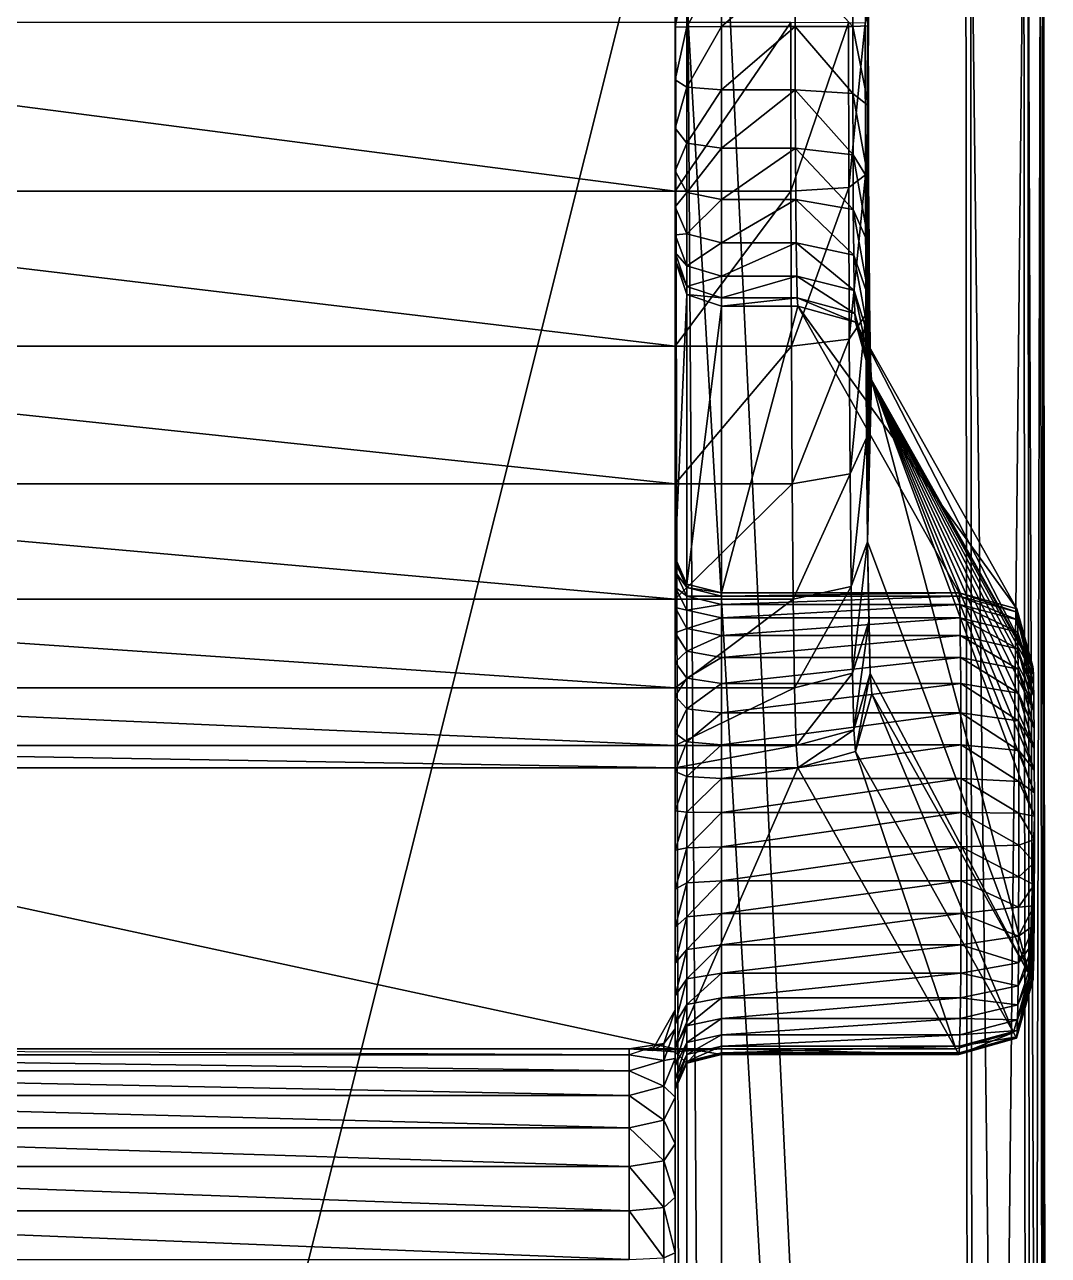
# Model space of a CAD drawing. Header units: metres. Extents: x -3624 to 1108, y -1406 to 909.
# Drawn here: x 1085.36 to 1107.54, y 866.9 to 893.55 of the extents above; entities that cross this region are included whole.
import ezdxf

# ---------------------------------------------------------------- set-up
doc = ezdxf.new("R2010")
doc.units = ezdxf.units.M

msp = doc.modelspace()

# ---------------------------------------------------------------- linework, layer by layer
for points in [[(1103.624, 904.719, -10.972), (1103.57, 893.584, -16.406), (1103.622, 882.355, -11.167)], [(1103.639, 895.254, -9.413), (1103.624, 904.719, -10.972), (1103.622, 882.355, -11.167)], [(1107.365, 897.858, 370.232), (1107.461, 785.295, 380.079), (1107.406, 904.349, 374.429)], [(1107.528, 785.897, 386.853), (1107.427, 900.581, 376.565), (1107.406, 904.349, 374.429)], [(1107.537, 771.043, 387.781), (1107.528, 785.897, 386.853), (1107.406, 904.349, 374.429)], [(1107.468, 774.42, 380.827), (1107.537, 771.043, 387.781), (1107.406, 904.349, 374.429)], [(1107.467, 778.05, 380.623), (1107.468, 774.42, 380.827), (1107.406, 904.349, 374.429)], [(1107.464, 781.677, 380.374), (1107.467, 778.05, 380.623), (1107.406, 904.349, 374.429)], [(1107.461, 785.295, 380.079), (1107.464, 781.677, 380.374), (1107.406, 904.349, 374.429)], [(1107.528, 785.897, 386.853), (1107.431, 898.278, 377.021), (1107.427, 900.581, 376.565)], [(1099.455, 785.077, 377.504), (1099.455, 898.999, 367.01), (1099.455, 899.025, 366.645)], [(1099.455, 508.727, 368.046), (1099.455, 785.077, 377.504), (1099.455, 899.025, 366.645)], [(1099.455, 899.025, 366.645), (1099.455, 897.366, -5.108), (1099.455, 893.502, -6.995)], [(1099.455, 899.025, 366.645), (1099.455, 893.502, -6.995), (1099.455, 882.01, 353.706)], [(1099.455, 899.025, 366.645), (1099.455, 882.01, 353.706), (1099.455, 881.919, 354.549)], [(1099.455, 899.025, 366.645), (1099.455, 881.919, 354.549), (1099.455, 881.704, 355.386)], [(1099.455, 899.025, 366.645), (1099.455, 881.704, 355.386), (1099.455, 881.372, 356.175)], [(1099.455, 899.025, 366.645), (1099.455, 881.372, 356.175), (1099.455, 880.93, 356.906)], [(1099.455, 899.025, 366.645), (1099.455, 880.93, 356.906), (1099.455, 880.384, 357.566)], [(1099.455, 899.025, 366.645), (1099.455, 880.384, 357.566), (1099.455, 879.744, 358.146)], [(1099.455, 899.025, 366.645), (1099.455, 879.744, 358.146), (1099.455, 879.014, 358.632)], [(1099.455, 899.025, 366.645), (1099.455, 879.014, 358.632), (1099.455, 878.211, 358.984)], [(1099.455, 899.025, 366.645), (1099.455, 878.211, 358.984), (1099.455, 877.377, 359.211)], [(1099.455, 899.025, 366.645), (1099.455, 877.377, 359.211), (1099.455, 876.527, 359.313)], [(1099.455, 899.025, 366.645), (1099.455, 876.527, 359.313), (1099.455, 875.673, 359.291)], [(1099.455, 899.025, 366.645), (1099.455, 875.673, 359.291), (1099.455, 874.83, 359.143)], [(1099.455, 508.727, 368.046), (1099.455, 899.025, 366.645), (1099.455, 874.83, 359.143)], [(1099.455, 785.077, 377.504), (1099.455, 898.898, 367.328), (1099.455, 898.999, 367.01)], [(1099.455, 785.077, 377.504), (1099.455, 898.731, 367.612), (1099.455, 898.898, 367.328)], [(1099.455, 785.077, 377.504), (1099.455, 898.509, 367.855), (1099.455, 898.731, 367.612)], [(1099.455, 898.504, 378.623), (1099.455, 786.032, 388.463), (1071.273, 786.032, 388.463)], [(1071.273, 786.032, 388.463), (1071.273, 898.504, 378.623), (1099.455, 898.504, 378.623)], [(1099.455, 785.077, 377.504), (1099.455, 898.24, 368.046), (1099.455, 898.509, 367.855)], [(1099.455, 898.504, 378.623), (1105.847, 898.504, 378.623), (1105.943, 786.032, 388.463)], [(1105.943, 786.032, 388.463), (1099.455, 786.032, 388.463), (1099.455, 898.504, 378.623)], [(1107.19, 786.003, 388.102), (1105.943, 786.032, 388.463), (1105.847, 898.504, 378.623)], [(1105.847, 898.504, 378.623), (1107.093, 898.455, 378.264), (1107.19, 786.003, 388.102)], [(1107.528, 785.897, 386.853), (1107.19, 786.003, 388.102), (1107.093, 898.455, 378.264)], [(1107.093, 898.455, 378.264), (1107.431, 898.278, 377.021), (1107.528, 785.897, 386.853)], [(1099.455, 785.077, 377.504), (1099.455, 897.933, 368.174), (1099.455, 898.24, 368.046)], [(1099.455, 785.077, 377.504), (1099.455, 897.571, 368.231), (1099.455, 897.933, 368.174)], [(1107.365, 897.858, 370.232), (1107.002, 897.682, 368.996), (1107.099, 785.19, 378.837)], [(1107.099, 785.19, 378.837), (1107.461, 785.295, 380.079), (1107.365, 897.858, 370.232)], [(1099.705, 785.14, 378.252), (1099.705, 897.617, 368.553), (1099.455, 897.571, 368.231)], [(1099.455, 897.571, 368.231), (1099.455, 785.077, 377.504), (1099.705, 785.14, 378.252)], [(1100.455, 785.161, 378.501), (1100.455, 897.632, 368.661), (1099.705, 897.617, 368.553)], [(1099.705, 897.617, 368.553), (1099.705, 785.14, 378.252), (1100.455, 785.161, 378.501)], [(1105.846, 785.161, 378.501), (1105.749, 897.632, 368.661), (1100.455, 897.632, 368.661)], [(1100.455, 897.632, 368.661), (1100.455, 785.161, 378.501), (1105.846, 785.161, 378.501)], [(1107.002, 897.682, 368.996), (1105.749, 897.632, 368.661), (1105.846, 785.161, 378.501)], [(1105.846, 785.161, 378.501), (1107.099, 785.19, 378.837), (1107.002, 897.682, 368.996)], [(1099.455, 897.366, -5.108), (1099.455, 895.681, -6.473), (1099.455, 893.502, -6.995)], [(1099.455, 895.681, -6.473), (1099.455, 894.64, -6.854), (1099.455, 893.502, -6.995)], [(1103.301, 894.959, -8.187), (1103.639, 895.254, -9.413), (1103.637, 893.525, -9.627)], [(1103.637, 893.525, -9.627), (1103.639, 895.254, -9.413), (1103.622, 882.355, -11.167)], [(1099.705, 894.817, -7.588), (1099.705, 893.508, -7.75), (1099.455, 893.502, -6.995)], [(1099.455, 893.502, -6.995), (1099.455, 894.64, -6.854), (1099.705, 894.817, -7.588)], [(1100.455, 894.876, -7.832), (1100.455, 893.511, -8.001), (1099.705, 893.508, -7.75)], [(1099.705, 893.508, -7.75), (1099.705, 894.817, -7.588), (1100.455, 894.876, -7.832)], [(1102.054, 894.876, -7.832), (1102.053, 893.511, -8.001), (1100.455, 893.511, -8.001)], [(1100.455, 893.511, -8.001), (1100.455, 894.876, -7.832), (1102.054, 894.876, -7.832)], [(1103.299, 893.514, -8.366), (1102.053, 893.511, -8.001), (1102.054, 894.876, -7.832)], [(1102.054, 894.876, -7.832), (1103.301, 894.959, -8.187), (1103.299, 893.514, -8.366)], [(1103.637, 893.525, -9.627), (1103.299, 893.514, -8.366), (1103.301, 894.959, -8.187)], [(1099.455, 889.949, -17.615), (1099.455, 893.598, -18.001), (1071.273, 893.598, -18.001)], [(1071.273, 893.598, -18.001), (1071.273, 889.949, -17.615), (1099.455, 889.949, -17.615)], [(1099.455, 889.949, -17.615), (1101.958, 889.949, -17.615), (1101.955, 893.598, -18.001)], [(1101.955, 893.598, -18.001), (1099.455, 893.598, -18.001), (1099.455, 889.949, -17.615)], [(1099.705, 893.508, -7.75), (1099.705, 892.197, -7.611), (1099.455, 892.361, -6.874)], [(1099.455, 892.361, -6.874), (1099.455, 893.502, -6.995), (1099.705, 893.508, -7.75)], [(1099.455, 893.502, -6.995), (1099.455, 892.361, -6.874), (1099.455, 891.314, -6.512)], [(1099.455, 893.502, -6.995), (1099.455, 891.314, -6.512), (1099.455, 889.605, -5.176)], [(1099.455, 893.502, -6.995), (1099.455, 889.605, -5.176), (1099.455, 882.01, 353.706)], [(1100.455, 893.511, -8.001), (1100.455, 892.143, -7.856), (1099.705, 892.197, -7.611)], [(1099.705, 892.197, -7.611), (1099.705, 893.508, -7.75), (1100.455, 893.511, -8.001)], [(1102.053, 893.511, -8.001), (1102.054, 892.143, -7.856), (1100.455, 892.143, -7.856)], [(1100.455, 892.143, -7.856), (1100.455, 893.511, -8.001), (1102.053, 893.511, -8.001)], [(1103.208, 893.595, -17.661), (1101.955, 893.598, -18.001), (1101.958, 889.949, -17.615)], [(1101.958, 889.949, -17.615), (1103.212, 890.026, -17.283), (1103.208, 893.595, -17.661)], [(1102.053, 893.511, -8.001), (1103.299, 893.514, -8.366), (1103.301, 892.066, -8.212)], [(1103.301, 892.066, -8.212), (1102.054, 892.143, -7.856), (1102.053, 893.511, -8.001)], [(1103.57, 893.584, -16.406), (1103.208, 893.595, -17.661), (1103.212, 890.026, -17.283)], [(1103.212, 890.026, -17.283), (1103.574, 890.299, -16.059), (1103.57, 893.584, -16.406)], [(1103.299, 893.514, -8.366), (1103.637, 893.525, -9.627), (1103.639, 891.792, -9.444)], [(1103.639, 891.792, -9.444), (1103.301, 892.066, -8.212), (1103.299, 893.514, -8.366)], [(1103.57, 893.584, -16.406), (1103.574, 890.299, -16.059), (1103.584, 887.28, -15.014)], [(1103.57, 893.584, -16.406), (1103.584, 887.28, -15.014), (1103.622, 882.355, -11.167)], [(1103.639, 891.792, -9.444), (1103.637, 893.525, -9.627), (1103.622, 882.355, -11.167)], [(1099.455, 891.314, -6.512), (1099.455, 892.361, -6.874), (1099.705, 892.197, -7.611)], [(1099.705, 892.197, -7.611), (1099.705, 890.99, -7.193), (1099.455, 891.314, -6.512)], [(1099.705, 890.99, -7.193), (1099.705, 892.197, -7.611), (1100.455, 892.143, -7.856)], [(1100.455, 892.143, -7.856), (1100.455, 890.882, -7.42), (1099.705, 890.99, -7.193)], [(1102.054, 892.143, -7.856), (1102.058, 890.882, -7.42), (1100.455, 890.882, -7.42)], [(1100.455, 890.882, -7.42), (1100.455, 892.143, -7.856), (1102.054, 892.143, -7.856)], [(1103.305, 890.731, -7.751), (1102.058, 890.882, -7.42), (1102.054, 892.143, -7.856)], [(1102.054, 892.143, -7.856), (1103.301, 892.066, -8.212), (1103.305, 890.731, -7.751)], [(1103.644, 890.191, -8.89), (1103.305, 890.731, -7.751), (1103.301, 892.066, -8.212)], [(1103.301, 892.066, -8.212), (1103.639, 891.792, -9.444), (1103.644, 890.191, -8.89)], [(1103.644, 890.191, -8.89), (1103.639, 891.792, -9.444), (1103.622, 882.355, -11.167)], [(1099.455, 891.314, -6.512), (1099.455, 890.385, -5.936), (1099.455, 889.605, -5.176)], [(1099.455, 890.385, -5.936), (1099.455, 891.314, -6.512), (1099.705, 890.99, -7.193)], [(1099.705, 890.99, -7.193), (1099.705, 889.92, -6.531), (1099.455, 890.385, -5.936)], [(1099.705, 889.92, -6.531), (1099.705, 890.99, -7.193), (1100.455, 890.882, -7.42)], [(1100.455, 890.882, -7.42), (1100.455, 889.766, -6.729), (1099.705, 889.92, -6.531)], [(1102.058, 890.882, -7.42), (1102.065, 889.766, -6.729), (1100.455, 889.766, -6.729)], [(1100.455, 889.766, -6.729), (1100.455, 890.882, -7.42), (1102.058, 890.882, -7.42)], [(1103.312, 889.549, -7.018), (1102.065, 889.766, -6.729), (1102.058, 890.882, -7.42)], [(1102.058, 890.882, -7.42), (1103.305, 890.731, -7.751), (1103.312, 889.549, -7.018)], [(1103.653, 888.774, -8.013), (1103.312, 889.549, -7.018), (1103.305, 890.731, -7.751)], [(1103.305, 890.731, -7.751), (1103.644, 890.191, -8.89), (1103.653, 888.774, -8.013)], [(1099.455, 889.605, -5.176), (1099.455, 890.385, -5.936), (1099.705, 889.92, -6.531)], [(1103.574, 890.299, -16.059), (1103.212, 890.026, -17.283), (1103.223, 886.74, -16.147)], [(1103.223, 886.74, -16.147), (1103.584, 887.28, -15.014), (1103.574, 890.299, -16.059)], [(1103.212, 890.026, -17.283), (1101.958, 889.949, -17.615), (1101.97, 886.588, -16.453)], [(1101.97, 886.588, -16.453), (1103.223, 886.74, -16.147), (1103.212, 890.026, -17.283)], [(1103.653, 888.774, -8.013), (1103.644, 890.191, -8.89), (1103.622, 882.355, -11.167)], [(1099.455, 886.588, -16.453), (1099.455, 889.949, -17.615), (1071.273, 889.949, -17.615)], [(1071.273, 889.949, -17.615), (1071.273, 886.588, -16.453), (1099.455, 886.588, -16.453)], [(1099.455, 886.588, -16.453), (1101.97, 886.588, -16.453), (1101.958, 889.949, -17.615)], [(1101.958, 889.949, -17.615), (1099.455, 889.949, -17.615), (1099.455, 886.588, -16.453)], [(1099.705, 889.92, -6.531), (1099.705, 889.023, -5.656), (1099.455, 889.605, -5.176)], [(1099.705, 889.023, -5.656), (1099.705, 889.92, -6.531), (1100.455, 889.766, -6.729)], [(1100.455, 889.766, -6.729), (1100.455, 888.829, -5.816), (1099.705, 889.023, -5.656)], [(1102.065, 889.766, -6.729), (1102.074, 888.829, -5.816), (1100.455, 888.829, -5.816)], [(1100.455, 888.829, -5.816), (1100.455, 889.766, -6.729), (1102.065, 889.766, -6.729)], [(1103.322, 888.558, -6.053), (1102.074, 888.829, -5.816), (1102.065, 889.766, -6.729)], [(1102.065, 889.766, -6.729), (1103.312, 889.549, -7.018), (1103.322, 888.558, -6.053)], [(1099.455, 889.605, -5.176), (1099.455, 889.005, -4.263), (1099.455, 888.616, -3.225)], [(1099.455, 889.605, -5.176), (1099.455, 888.616, -3.225), (1099.455, 882.01, 353.706)], [(1099.455, 889.005, -4.263), (1099.455, 889.605, -5.176), (1099.705, 889.023, -5.656)], [(1103.664, 887.587, -6.856), (1103.322, 888.558, -6.053), (1103.312, 889.549, -7.018)], [(1103.312, 889.549, -7.018), (1103.653, 888.774, -8.013), (1103.664, 887.587, -6.856)], [(1099.705, 889.023, -5.656), (1099.705, 888.332, -4.605), (1099.455, 889.005, -4.263)], [(1099.455, 888.616, -3.225), (1099.455, 889.005, -4.263), (1099.705, 888.332, -4.605)], [(1099.705, 888.332, -4.605), (1099.705, 889.023, -5.656), (1100.455, 888.829, -5.816)], [(1100.455, 888.829, -5.816), (1100.455, 888.108, -4.719), (1099.705, 888.332, -4.605)], [(1102.074, 888.829, -5.816), (1102.085, 888.108, -4.719), (1100.455, 888.108, -4.719)], [(1100.455, 888.108, -4.719), (1100.455, 888.829, -5.816), (1102.074, 888.829, -5.816)], [(1103.333, 887.794, -4.89), (1102.085, 888.108, -4.719), (1102.074, 888.829, -5.816)], [(1102.074, 888.829, -5.816), (1103.322, 888.558, -6.053), (1103.333, 887.794, -4.89)], [(1103.664, 887.587, -6.856), (1103.653, 888.774, -8.013), (1103.622, 882.355, -11.167)], [(1099.455, 888.616, -3.225), (1099.455, 888.458, -2.031), (1099.455, 882.01, 353.706)], [(1099.705, 888.332, -4.605), (1099.705, 887.884, -3.409), (1099.455, 888.616, -3.225)], [(1099.455, 888.458, -2.031), (1099.455, 888.616, -3.225), (1099.705, 887.884, -3.409)], [(1099.705, 887.884, -3.409), (1099.705, 887.709, -2.087), (1099.455, 888.458, -2.031)], [(1099.455, 882.01, 353.706), (1099.455, 888.458, -2.031), (1099.705, 887.709, -2.087)], [(1103.678, 886.673, -5.463), (1103.333, 887.794, -4.89), (1103.322, 888.558, -6.053)], [(1103.322, 888.558, -6.053), (1103.664, 887.587, -6.856), (1103.678, 886.673, -5.463)], [(1099.705, 887.884, -3.409), (1099.705, 888.332, -4.605), (1100.455, 888.108, -4.719)], [(1100.455, 888.108, -4.719), (1100.455, 887.64, -3.47), (1099.705, 887.884, -3.409)], [(1099.705, 887.709, -2.087), (1099.705, 887.884, -3.409), (1100.455, 887.64, -3.47)], [(1102.085, 888.108, -4.719), (1102.097, 887.64, -3.47), (1100.455, 887.64, -3.47)], [(1100.455, 887.64, -3.47), (1100.455, 888.108, -4.719), (1102.085, 888.108, -4.719)], [(1103.346, 887.298, -3.568), (1102.097, 887.64, -3.47), (1102.085, 888.108, -4.719)], [(1102.085, 888.108, -4.719), (1103.333, 887.794, -4.89), (1103.346, 887.298, -3.568)], [(1099.705, 887.709, -2.087), (1099.705, 881.439, 353.674), (1099.455, 882.01, 353.706)], [(1100.455, 887.64, -3.47), (1100.455, 887.459, -2.105), (1099.705, 887.709, -2.087)], [(1099.705, 881.439, 353.674), (1099.705, 887.709, -2.087), (1100.455, 887.459, -2.105)], [(1102.097, 887.64, -3.47), (1102.111, 887.459, -2.105), (1100.455, 887.459, -2.105)], [(1100.455, 887.459, -2.105), (1100.455, 887.64, -3.47), (1102.097, 887.64, -3.47)], [(1103.36, 887.109, -2.144), (1102.111, 887.459, -2.105), (1102.097, 887.64, -3.47)], [(1102.097, 887.64, -3.47), (1103.346, 887.298, -3.568), (1103.36, 887.109, -2.144)], [(1103.693, 886.078, -3.877), (1103.346, 887.298, -3.568), (1103.333, 887.794, -4.89)], [(1103.333, 887.794, -4.89), (1103.678, 886.673, -5.463), (1103.693, 886.078, -3.877)], [(1100.455, 887.459, -2.105), (1100.455, 881.249, 353.663), (1099.705, 881.439, 353.674)], [(1102.111, 887.459, -2.105), (1105.602, 881.249, 353.663), (1100.455, 881.249, 353.663)], [(1100.455, 881.249, 353.663), (1100.455, 887.459, -2.105), (1102.111, 887.459, -2.105)], [(1106.852, 880.9, 353.632), (1105.602, 881.249, 353.663), (1102.111, 887.459, -2.105)], [(1102.111, 887.459, -2.105), (1103.36, 887.109, -2.144), (1106.852, 880.9, 353.632)], [(1103.678, 886.673, -5.463), (1103.664, 887.587, -6.856), (1103.622, 882.355, -11.167)], [(1103.584, 887.28, -15.014), (1103.223, 886.74, -16.147), (1103.24, 883.828, -14.343)], [(1103.24, 883.828, -14.343), (1103.6, 884.603, -13.356), (1103.584, 887.28, -15.014)], [(1103.709, 885.861, -2.241), (1103.36, 887.109, -2.144), (1103.346, 887.298, -3.568)], [(1103.346, 887.298, -3.568), (1103.693, 886.078, -3.877), (1103.709, 885.861, -2.241)], [(1107.201, 879.651, 353.559), (1106.852, 880.9, 353.632), (1103.36, 887.109, -2.144)], [(1103.36, 887.109, -2.144), (1103.709, 885.861, -2.241), (1107.201, 879.651, 353.559)], [(1103.584, 887.28, -15.014), (1103.6, 884.603, -13.356), (1103.622, 882.355, -11.167)], [(1099.455, 883.611, -14.608), (1099.455, 886.588, -16.453), (1071.273, 886.588, -16.453)], [(1071.273, 886.588, -16.453), (1071.273, 883.611, -14.608), (1099.455, 883.611, -14.608)], [(1099.455, 883.611, -14.608), (1101.988, 883.611, -14.608), (1101.97, 886.588, -16.453)], [(1101.97, 886.588, -16.453), (1099.455, 886.588, -16.453), (1099.455, 883.611, -14.608)], [(1103.223, 886.74, -16.147), (1101.97, 886.588, -16.453), (1101.988, 883.611, -14.608)], [(1101.988, 883.611, -14.608), (1103.24, 883.828, -14.343), (1103.223, 886.74, -16.147)], [(1103.693, 886.078, -3.877), (1103.678, 886.673, -5.463), (1103.622, 882.355, -11.167)], [(1103.709, 885.861, -2.241), (1103.693, 886.078, -3.877), (1103.622, 882.355, -11.167)], [(1107.131, 872.975, 346.4), (1103.709, 885.861, -2.241), (1103.622, 882.355, -11.167)], [(1107.207, 879.597, 354.136), (1107.201, 879.651, 353.559), (1103.709, 885.861, -2.241)], [(1107.212, 879.473, 354.631), (1107.207, 879.597, 354.136), (1103.709, 885.861, -2.241)], [(1107.216, 879.278, 355.097), (1107.212, 879.473, 354.631), (1103.709, 885.861, -2.241)], [(1107.22, 879.017, 355.53), (1107.216, 879.278, 355.097), (1103.709, 885.861, -2.241)], [(1107.224, 878.694, 355.919), (1107.22, 879.017, 355.53), (1103.709, 885.861, -2.241)], [(1107.227, 878.313, 356.258), (1107.224, 878.694, 355.919), (1103.709, 885.861, -2.241)], [(1107.23, 877.879, 356.54), (1107.227, 878.313, 356.258), (1103.709, 885.861, -2.241)], [(1107.232, 877.407, 356.754), (1107.23, 877.879, 356.54), (1103.709, 885.861, -2.241)], [(1107.234, 876.916, 356.891), (1107.232, 877.407, 356.754), (1103.709, 885.861, -2.241)], [(1107.234, 876.414, 356.953), (1107.234, 876.916, 356.891), (1103.709, 885.861, -2.241)], [(1107.131, 872.975, 346.4), (1107.234, 876.414, 356.953), (1103.709, 885.861, -2.241)], [(1103.6, 884.603, -13.356), (1103.24, 883.828, -14.343), (1103.264, 881.385, -11.964)], [(1103.264, 881.385, -11.964), (1103.622, 882.355, -11.167), (1103.6, 884.603, -13.356)], [(1099.455, 881.114, -12.175), (1099.455, 883.611, -14.608), (1071.273, 883.611, -14.608)], [(1071.273, 883.611, -14.608), (1071.273, 881.114, -12.175), (1099.455, 881.114, -12.175)], [(1099.455, 881.114, -12.175), (1102.012, 881.114, -12.175), (1101.988, 883.611, -14.608)], [(1101.988, 883.611, -14.608), (1099.455, 883.611, -14.608), (1099.455, 881.114, -12.175)], [(1103.24, 883.828, -14.343), (1101.988, 883.611, -14.608), (1102.012, 881.114, -12.175)], [(1102.012, 881.114, -12.175), (1103.264, 881.385, -11.964), (1103.24, 883.828, -14.343)], [(1103.622, 882.355, -11.167), (1103.264, 881.385, -11.964), (1103.292, 879.506, -9.1)], [(1103.292, 879.506, -9.1), (1103.648, 880.627, -8.534), (1103.622, 882.355, -11.167)], [(1103.622, 882.355, -11.167), (1103.648, 880.627, -8.534), (1103.677, 879.505, -5.542)], [(1107.131, 872.975, 346.4), (1103.622, 882.355, -11.167), (1103.677, 879.505, -5.542)], [(1099.455, 881.919, 354.549), (1099.455, 882.01, 353.706), (1099.705, 881.439, 353.674)], [(1099.705, 881.439, 353.674), (1099.705, 881.363, 354.454), (1099.455, 881.919, 354.549)], [(1099.455, 881.704, 355.386), (1099.455, 881.919, 354.549), (1099.705, 881.363, 354.454)], [(1099.705, 881.363, 354.454), (1099.705, 881.173, 355.21), (1099.455, 881.704, 355.386)], [(1099.455, 881.372, 356.175), (1099.455, 881.704, 355.386), (1099.705, 881.173, 355.21)], [(1099.705, 881.173, 355.21), (1099.705, 880.874, 355.923), (1099.455, 881.372, 356.175)], [(1099.455, 880.93, 356.906), (1099.455, 881.372, 356.175), (1099.705, 880.874, 355.923)], [(1099.705, 881.363, 354.454), (1099.705, 881.439, 353.674), (1100.455, 881.249, 353.663)], [(1100.455, 881.249, 353.663), (1100.455, 881.178, 354.422), (1099.705, 881.363, 354.454)], [(1099.705, 881.173, 355.21), (1099.705, 881.363, 354.454), (1100.455, 881.178, 354.422)], [(1105.602, 881.249, 353.663), (1105.609, 881.178, 354.422), (1100.455, 881.178, 354.422)], [(1100.455, 881.178, 354.422), (1100.455, 881.249, 353.663), (1105.602, 881.249, 353.663)], [(1103.264, 881.385, -11.964), (1102.012, 881.114, -12.175), (1102.04, 879.192, -9.247)], [(1102.04, 879.192, -9.247), (1103.292, 879.506, -9.1), (1103.264, 881.385, -11.964)], [(1106.859, 880.832, 354.351), (1105.609, 881.178, 354.422), (1105.602, 881.249, 353.663)], [(1105.602, 881.249, 353.663), (1106.852, 880.9, 353.632), (1106.859, 880.832, 354.351)], [(1099.455, 879.192, -9.247), (1099.455, 881.114, -12.175), (1071.273, 881.114, -12.175)], [(1071.273, 881.114, -12.175), (1071.273, 879.192, -9.247), (1099.455, 879.192, -9.247)], [(1099.455, 879.192, -9.247), (1102.04, 879.192, -9.247), (1102.012, 881.114, -12.175)], [(1102.012, 881.114, -12.175), (1099.455, 881.114, -12.175), (1099.455, 879.192, -9.247)], [(1100.455, 881.178, 354.422), (1100.455, 880.996, 355.151), (1099.705, 881.173, 355.21)], [(1099.705, 880.874, 355.923), (1099.705, 881.173, 355.21), (1100.455, 880.996, 355.151)], [(1100.455, 880.996, 355.151), (1100.455, 880.709, 355.839), (1099.705, 880.874, 355.923)], [(1105.609, 881.178, 354.422), (1105.617, 880.996, 355.151), (1100.455, 880.996, 355.151)], [(1100.455, 880.996, 355.151), (1100.455, 881.178, 354.422), (1105.609, 881.178, 354.422)], [(1105.617, 880.996, 355.151), (1105.623, 880.709, 355.839), (1100.455, 880.709, 355.839)], [(1100.455, 880.709, 355.839), (1100.455, 880.996, 355.151), (1105.617, 880.996, 355.151)], [(1106.865, 880.663, 355.028), (1105.617, 880.996, 355.151), (1105.609, 881.178, 354.422)], [(1105.609, 881.178, 354.422), (1106.859, 880.832, 354.351), (1106.865, 880.663, 355.028)], [(1106.872, 880.396, 355.668), (1105.623, 880.709, 355.839), (1105.617, 880.996, 355.151)], [(1105.617, 880.996, 355.151), (1106.865, 880.663, 355.028), (1106.872, 880.396, 355.668)], [(1099.705, 880.874, 355.923), (1099.705, 880.476, 356.583), (1099.455, 880.93, 356.906)], [(1099.455, 880.384, 357.566), (1099.455, 880.93, 356.906), (1099.705, 880.476, 356.583)], [(1099.705, 880.476, 356.583), (1099.705, 880.874, 355.923), (1100.455, 880.709, 355.839)], [(1100.455, 880.709, 355.839), (1100.455, 880.324, 356.475), (1099.705, 880.476, 356.583)], [(1105.623, 880.709, 355.839), (1105.629, 880.324, 356.475), (1100.455, 880.324, 356.475)], [(1100.455, 880.324, 356.475), (1100.455, 880.709, 355.839), (1105.623, 880.709, 355.839)], [(1106.877, 880.038, 356.26), (1105.629, 880.324, 356.475), (1105.623, 880.709, 355.839)], [(1105.623, 880.709, 355.839), (1106.872, 880.396, 355.668), (1106.877, 880.038, 356.26)], [(1107.207, 879.597, 354.136), (1106.859, 880.832, 354.351), (1106.852, 880.9, 353.632)], [(1106.852, 880.9, 353.632), (1107.201, 879.651, 353.559), (1107.207, 879.597, 354.136)], [(1107.212, 879.473, 354.631), (1106.865, 880.663, 355.028), (1106.859, 880.832, 354.351)], [(1106.859, 880.832, 354.351), (1107.207, 879.597, 354.136), (1107.212, 879.473, 354.631)], [(1099.705, 880.476, 356.583), (1099.705, 879.982, 357.178), (1099.455, 880.384, 357.566)], [(1099.705, 879.982, 357.178), (1099.705, 880.476, 356.583), (1100.455, 880.324, 356.475)], [(1103.648, 880.627, -8.534), (1103.292, 879.506, -9.1), (1103.324, 878.284, -5.845)], [(1103.324, 878.284, -5.845), (1103.677, 879.505, -5.542), (1103.648, 880.627, -8.534)], [(1107.216, 879.278, 355.097), (1106.872, 880.396, 355.668), (1106.865, 880.663, 355.028)], [(1106.865, 880.663, 355.028), (1107.212, 879.473, 354.631), (1107.216, 879.278, 355.097)], [(1099.455, 879.744, 358.146), (1099.455, 880.384, 357.566), (1099.705, 879.982, 357.178)], [(1100.455, 880.324, 356.475), (1100.455, 879.848, 357.049), (1099.705, 879.982, 357.178)], [(1105.629, 880.324, 356.475), (1105.635, 879.848, 357.049), (1100.455, 879.848, 357.049)], [(1100.455, 879.848, 357.049), (1100.455, 880.324, 356.475), (1105.629, 880.324, 356.475)], [(1106.883, 879.596, 356.793), (1105.635, 879.848, 357.049), (1105.629, 880.324, 356.475)], [(1105.629, 880.324, 356.475), (1106.877, 880.038, 356.26), (1106.883, 879.596, 356.793)], [(1107.22, 879.017, 355.53), (1106.877, 880.038, 356.26), (1106.872, 880.396, 355.668)], [(1106.872, 880.396, 355.668), (1107.216, 879.278, 355.097), (1107.22, 879.017, 355.53)], [(1099.705, 879.982, 357.178), (1099.705, 879.401, 357.698), (1099.455, 879.744, 358.146)], [(1099.705, 879.401, 357.698), (1099.705, 879.982, 357.178), (1100.455, 879.848, 357.049)], [(1107.224, 878.694, 355.919), (1106.883, 879.596, 356.793), (1106.877, 880.038, 356.26)], [(1106.877, 880.038, 356.26), (1107.22, 879.017, 355.53), (1107.224, 878.694, 355.919)], [(1099.455, 879.014, 358.632), (1099.455, 879.744, 358.146), (1099.705, 879.401, 357.698)], [(1100.455, 879.848, 357.049), (1100.455, 879.288, 357.549), (1099.705, 879.401, 357.698)], [(1105.635, 879.848, 357.049), (1105.64, 879.288, 357.549), (1100.455, 879.288, 357.549)], [(1100.455, 879.288, 357.549), (1100.455, 879.848, 357.049), (1105.635, 879.848, 357.049)], [(1106.887, 879.074, 357.258), (1105.64, 879.288, 357.549), (1105.635, 879.848, 357.049)], [(1105.635, 879.848, 357.049), (1106.883, 879.596, 356.793), (1106.887, 879.074, 357.258)], [(1099.705, 879.401, 357.698), (1099.705, 878.74, 358.131), (1099.455, 879.014, 358.632)], [(1099.705, 878.74, 358.131), (1099.705, 879.401, 357.698), (1100.455, 879.288, 357.549)], [(1103.292, 879.506, -9.1), (1102.04, 879.192, -9.247), (1102.073, 877.942, -5.918)], [(1102.073, 877.942, -5.918), (1103.324, 878.284, -5.845), (1103.292, 879.506, -9.1)], [(1103.677, 879.505, -5.542), (1103.324, 878.284, -5.845), (1103.359, 877.811, -2.267)], [(1103.359, 877.811, -2.267), (1103.71, 879.059, -2.177), (1103.677, 879.505, -5.542)], [(1107.131, 872.975, 346.4), (1103.677, 879.505, -5.542), (1103.71, 879.059, -2.177)], [(1107.227, 878.313, 356.258), (1106.887, 879.074, 357.258), (1106.883, 879.596, 356.793)], [(1106.883, 879.596, 356.793), (1107.224, 878.694, 355.919), (1107.227, 878.313, 356.258)], [(1099.455, 877.942, -5.918), (1099.455, 879.192, -9.247), (1071.273, 879.192, -9.247)], [(1071.273, 879.192, -9.247), (1071.273, 877.942, -5.918), (1099.455, 877.942, -5.918)], [(1099.455, 877.942, -5.918), (1102.073, 877.942, -5.918), (1102.04, 879.192, -9.247)], [(1102.04, 879.192, -9.247), (1099.455, 879.192, -9.247), (1099.455, 877.942, -5.918)], [(1100.455, 879.288, 357.549), (1100.455, 878.649, 357.964), (1099.705, 878.74, 358.131)], [(1105.64, 879.288, 357.549), (1105.644, 878.649, 357.964), (1100.455, 878.649, 357.964)], [(1100.455, 878.649, 357.964), (1100.455, 879.288, 357.549), (1105.64, 879.288, 357.549)], [(1106.891, 878.48, 357.644), (1105.644, 878.649, 357.964), (1105.64, 879.288, 357.549)], [(1105.64, 879.288, 357.549), (1106.887, 879.074, 357.258), (1106.891, 878.48, 357.644)], [(1107.23, 877.879, 356.54), (1106.891, 878.48, 357.644), (1106.887, 879.074, 357.258)], [(1106.887, 879.074, 357.258), (1107.227, 878.313, 356.258), (1107.23, 877.879, 356.54)], [(1099.455, 878.211, 358.984), (1099.455, 879.014, 358.632), (1099.705, 878.74, 358.131)], [(1103.71, 879.059, -2.177), (1103.359, 877.811, -2.267), (1106.78, 871.726, 346.382)], [(1106.78, 871.726, 346.382), (1107.131, 872.975, 346.4), (1103.71, 879.059, -2.177)], [(1099.705, 878.74, 358.131), (1099.705, 878.019, 358.454), (1099.455, 878.211, 358.984)], [(1099.705, 878.019, 358.454), (1099.705, 878.74, 358.131), (1100.455, 878.649, 357.964)], [(1100.455, 878.649, 357.964), (1100.455, 877.955, 358.278), (1099.705, 878.019, 358.454)], [(1105.644, 878.649, 357.964), (1105.647, 877.955, 358.278), (1100.455, 877.955, 358.278)], [(1100.455, 877.955, 358.278), (1100.455, 878.649, 357.964), (1105.644, 878.649, 357.964)], [(1106.894, 877.834, 357.935), (1105.647, 877.955, 358.278), (1105.644, 878.649, 357.964)], [(1105.644, 878.649, 357.964), (1106.891, 878.48, 357.644), (1106.894, 877.834, 357.935)], [(1103.324, 878.284, -5.845), (1102.073, 877.942, -5.918), (1102.109, 877.461, -2.281)], [(1102.109, 877.461, -2.281), (1103.359, 877.811, -2.267), (1103.324, 878.284, -5.845)], [(1107.232, 877.407, 356.754), (1106.894, 877.834, 357.935), (1106.891, 878.48, 357.644)], [(1106.891, 878.48, 357.644), (1107.23, 877.879, 356.54), (1107.232, 877.407, 356.754)], [(1099.455, 877.377, 359.211), (1099.455, 878.211, 358.984), (1099.705, 878.019, 358.454)], [(1099.705, 878.019, 358.454), (1099.705, 877.268, 358.662), (1099.455, 877.377, 359.211)], [(1099.705, 877.268, 358.662), (1099.705, 878.019, 358.454), (1100.455, 877.955, 358.278)], [(1099.455, 877.461, -2.281), (1099.455, 877.942, -5.918), (1071.273, 877.942, -5.918)], [(1071.273, 877.942, -5.918), (1071.273, 877.461, -2.281), (1099.455, 877.461, -2.281)], [(1099.455, 877.461, -2.281), (1102.109, 877.461, -2.281), (1102.073, 877.942, -5.918)], [(1102.073, 877.942, -5.918), (1099.455, 877.942, -5.918), (1099.455, 877.461, -2.281)], [(1100.455, 877.955, 358.278), (1100.455, 877.231, 358.48), (1099.705, 877.268, 358.662)], [(1105.647, 877.955, 358.278), (1105.649, 877.231, 358.48), (1100.455, 877.231, 358.48)], [(1100.455, 877.231, 358.48), (1100.455, 877.955, 358.278), (1105.647, 877.955, 358.278)], [(1103.359, 877.811, -2.267), (1102.109, 877.461, -2.281), (1105.53, 871.375, 346.388)], [(1105.53, 871.375, 346.388), (1106.78, 871.726, 346.382), (1103.359, 877.811, -2.267)], [(1106.896, 877.162, 358.123), (1105.649, 877.231, 358.48), (1105.647, 877.955, 358.278)], [(1105.647, 877.955, 358.278), (1106.894, 877.834, 357.935), (1106.896, 877.162, 358.123)], [(1107.234, 876.916, 356.891), (1106.896, 877.162, 358.123), (1106.894, 877.834, 357.935)], [(1106.894, 877.834, 357.935), (1107.232, 877.407, 356.754), (1107.234, 876.916, 356.891)], [(1099.455, 871.375, 346.388), (1099.455, 877.461, -2.281), (1071.273, 877.461, -2.281)], [(1071.273, 877.461, -2.281), (1071.273, 871.375, 346.388), (1099.455, 871.375, 346.388)], [(1099.455, 871.375, 346.388), (1105.53, 871.375, 346.388), (1102.109, 877.461, -2.281)], [(1102.109, 877.461, -2.281), (1099.455, 877.461, -2.281), (1099.455, 871.375, 346.388)], [(1099.455, 876.527, 359.313), (1099.455, 877.377, 359.211), (1099.705, 877.268, 358.662)], [(1099.705, 877.268, 358.662), (1099.705, 876.5, 358.756), (1099.455, 876.527, 359.313)], [(1099.705, 876.5, 358.756), (1099.705, 877.268, 358.662), (1100.455, 877.231, 358.48)], [(1100.455, 877.231, 358.48), (1100.455, 876.491, 358.571), (1099.705, 876.5, 358.756)], [(1105.649, 877.231, 358.48), (1105.65, 876.491, 358.571), (1100.455, 876.491, 358.571)], [(1100.455, 876.491, 358.571), (1100.455, 877.231, 358.48), (1105.649, 877.231, 358.48)], [(1106.897, 876.475, 358.208), (1105.65, 876.491, 358.571), (1105.649, 877.231, 358.48)], [(1105.649, 877.231, 358.48), (1106.896, 877.162, 358.123), (1106.897, 876.475, 358.208)], [(1107.234, 876.414, 356.953), (1106.897, 876.475, 358.208), (1106.896, 877.162, 358.123)], [(1106.896, 877.162, 358.123), (1107.234, 876.916, 356.891), (1107.234, 876.414, 356.953)], [(1099.455, 875.673, 359.291), (1099.455, 876.527, 359.313), (1099.705, 876.5, 358.756)], [(1099.705, 876.5, 358.756), (1099.705, 875.729, 358.736), (1099.455, 875.673, 359.291)], [(1099.705, 875.729, 358.736), (1099.705, 876.5, 358.756), (1100.455, 876.491, 358.571)], [(1100.455, 876.491, 358.571), (1100.455, 875.748, 358.551), (1099.705, 875.729, 358.736)], [(1105.65, 876.491, 358.571), (1105.65, 875.748, 358.551), (1100.455, 875.748, 358.551)], [(1100.455, 875.748, 358.551), (1100.455, 876.491, 358.571), (1105.65, 876.491, 358.571)], [(1106.896, 875.783, 358.19), (1105.65, 875.748, 358.551), (1105.65, 876.491, 358.571)], [(1105.65, 876.491, 358.571), (1106.897, 876.475, 358.208), (1106.896, 875.783, 358.19)], [(1107.234, 875.91, 356.939), (1106.896, 875.783, 358.19), (1106.897, 876.475, 358.208)], [(1106.897, 876.475, 358.208), (1107.234, 876.414, 356.953), (1107.234, 875.91, 356.939)], [(1107.131, 872.975, 346.4), (1107.234, 875.91, 356.939), (1107.234, 876.414, 356.953)], [(1106.896, 875.783, 358.19), (1107.234, 875.91, 356.939), (1107.233, 875.411, 356.851)], [(1107.131, 872.975, 346.4), (1107.233, 875.411, 356.851), (1107.234, 875.91, 356.939)], [(1099.705, 875.729, 358.736), (1099.705, 874.968, 358.602), (1099.455, 874.83, 359.143)], [(1099.455, 874.83, 359.143), (1099.455, 875.673, 359.291), (1099.705, 875.729, 358.736)], [(1100.455, 875.748, 358.551), (1100.455, 875.014, 358.421), (1099.705, 874.968, 358.602)], [(1099.705, 874.968, 358.602), (1099.705, 875.729, 358.736), (1100.455, 875.748, 358.551)], [(1105.65, 875.748, 358.551), (1105.649, 875.014, 358.421), (1100.455, 875.014, 358.421)], [(1100.455, 875.014, 358.421), (1100.455, 875.748, 358.551), (1105.65, 875.748, 358.551)], [(1106.895, 875.101, 358.069), (1105.649, 875.014, 358.421), (1105.65, 875.748, 358.551)], [(1105.65, 875.748, 358.551), (1106.896, 875.783, 358.19), (1106.895, 875.101, 358.069)], [(1107.233, 875.411, 356.851), (1106.895, 875.101, 358.069), (1106.896, 875.783, 358.19)], [(1106.895, 875.101, 358.069), (1107.233, 875.411, 356.851), (1107.232, 874.928, 356.688)], [(1107.131, 872.975, 346.4), (1107.232, 874.928, 356.688), (1107.233, 875.411, 356.851)], [(1105.649, 875.014, 358.421), (1106.895, 875.101, 358.069), (1106.893, 874.439, 357.846)], [(1107.232, 874.928, 356.688), (1106.893, 874.439, 357.846), (1106.895, 875.101, 358.069)], [(1099.705, 874.968, 358.602), (1099.705, 874.229, 358.354), (1099.455, 874.009, 358.873)], [(1099.455, 874.009, 358.873), (1099.455, 874.83, 359.143), (1099.705, 874.968, 358.602)], [(1099.455, 508.727, 368.046), (1099.455, 874.83, 359.143), (1099.455, 874.009, 358.873)], [(1100.455, 875.014, 358.421), (1100.455, 874.302, 358.182), (1099.705, 874.229, 358.354)], [(1099.705, 874.229, 358.354), (1099.705, 874.968, 358.602), (1100.455, 875.014, 358.421)], [(1105.649, 875.014, 358.421), (1105.646, 874.302, 358.182), (1100.455, 874.302, 358.182)], [(1100.455, 874.302, 358.182), (1100.455, 875.014, 358.421), (1105.649, 875.014, 358.421)], [(1106.893, 874.439, 357.846), (1105.646, 874.302, 358.182), (1105.649, 875.014, 358.421)], [(1106.893, 874.439, 357.846), (1107.232, 874.928, 356.688), (1107.229, 874.468, 356.451)], [(1107.131, 872.975, 346.4), (1107.229, 874.468, 356.451), (1107.232, 874.928, 356.688)], [(1100.455, 874.302, 358.182), (1100.455, 873.625, 357.832), (1099.705, 873.525, 357.994)], [(1099.705, 873.525, 357.994), (1099.705, 874.229, 358.354), (1100.455, 874.302, 358.182)], [(1105.646, 874.302, 358.182), (1105.643, 873.625, 357.832), (1100.455, 873.625, 357.832)], [(1100.455, 873.625, 357.832), (1100.455, 874.302, 358.182), (1105.646, 874.302, 358.182)], [(1106.89, 873.81, 357.521), (1105.643, 873.625, 357.832), (1105.646, 874.302, 358.182)], [(1105.646, 874.302, 358.182), (1106.893, 874.439, 357.846), (1106.89, 873.81, 357.521)], [(1106.89, 873.81, 357.521), (1107.229, 874.468, 356.451), (1107.226, 874.049, 356.146)], [(1107.229, 874.468, 356.451), (1106.89, 873.81, 357.521), (1106.893, 874.439, 357.846)], [(1107.131, 872.975, 346.4), (1107.226, 874.049, 356.146), (1107.229, 874.468, 356.451)], [(1099.705, 874.229, 358.354), (1099.705, 873.525, 357.994), (1099.455, 873.226, 358.481)], [(1099.455, 873.226, 358.481), (1099.455, 874.009, 358.873), (1099.705, 874.229, 358.354)], [(1099.455, 508.727, 368.046), (1099.455, 874.009, 358.873), (1099.455, 873.226, 358.481)], [(1107.226, 874.049, 356.146), (1106.886, 873.237, 357.105), (1106.89, 873.81, 357.521)], [(1106.886, 873.237, 357.105), (1107.226, 874.049, 356.146), (1107.223, 873.687, 355.788)], [(1107.131, 872.975, 346.4), (1107.223, 873.687, 355.788), (1107.226, 874.049, 356.146)], [(1105.643, 873.625, 357.832), (1106.89, 873.81, 357.521), (1106.886, 873.237, 357.105)], [(1099.705, 873.525, 357.994), (1099.705, 872.888, 357.527), (1099.455, 872.523, 357.957)], [(1099.455, 872.523, 357.957), (1099.455, 873.226, 358.481), (1099.705, 873.525, 357.994)], [(1100.455, 873.625, 357.832), (1100.455, 873.009, 357.384), (1099.705, 872.888, 357.527)], [(1099.705, 872.888, 357.527), (1099.705, 873.525, 357.994), (1100.455, 873.625, 357.832)], [(1105.643, 873.625, 357.832), (1105.638, 873.009, 357.384), (1100.455, 873.009, 357.384)], [(1100.455, 873.009, 357.384), (1100.455, 873.625, 357.832), (1105.643, 873.625, 357.832)], [(1106.886, 873.237, 357.105), (1105.638, 873.009, 357.384), (1105.643, 873.625, 357.832)], [(1107.223, 873.687, 355.788), (1106.881, 872.741, 356.613), (1106.886, 873.237, 357.105)], [(1106.881, 872.741, 356.613), (1107.223, 873.687, 355.788), (1107.219, 873.384, 355.382)], [(1107.131, 872.975, 346.4), (1107.219, 873.384, 355.382), (1107.223, 873.687, 355.788)], [(1099.455, 763.264, 360.582), (1099.455, 508.727, 368.046), (1099.455, 873.226, 358.481)], [(1099.455, 766.642, 360.52), (1099.455, 763.264, 360.582), (1099.455, 873.226, 358.481)], [(1099.455, 766.642, 360.52), (1099.455, 873.226, 358.481), (1099.455, 872.523, 357.957)], [(1105.638, 873.009, 357.384), (1106.886, 873.237, 357.105), (1106.881, 872.741, 356.613)], [(1107.219, 873.384, 355.382), (1106.875, 872.326, 356.058), (1106.881, 872.741, 356.613)], [(1106.875, 872.326, 356.058), (1107.219, 873.384, 355.382), (1107.214, 873.146, 354.937)], [(1107.131, 872.975, 346.4), (1107.214, 873.146, 354.937), (1107.219, 873.384, 355.382)], [(1100.455, 873.009, 357.384), (1100.455, 872.476, 356.856), (1099.705, 872.335, 356.978)], [(1099.705, 872.335, 356.978), (1099.705, 872.888, 357.527), (1100.455, 873.009, 357.384)], [(1105.638, 873.009, 357.384), (1105.633, 872.476, 356.856), (1100.455, 872.476, 356.856)], [(1100.455, 872.476, 356.856), (1100.455, 873.009, 357.384), (1105.638, 873.009, 357.384)], [(1106.881, 872.741, 356.613), (1105.633, 872.476, 356.856), (1105.638, 873.009, 357.384)], [(1107.131, 872.975, 346.4), (1106.78, 871.726, 346.382), (1106.849, 871.603, 353.385)], [(1106.849, 871.603, 353.385), (1107.199, 872.853, 353.367), (1107.131, 872.975, 346.4)], [(1107.21, 872.976, 354.461), (1106.863, 871.767, 354.796), (1106.869, 872, 355.448)], [(1106.863, 871.767, 354.796), (1107.21, 872.976, 354.461), (1107.205, 872.878, 353.96)], [(1107.214, 873.146, 354.937), (1106.869, 872, 355.448), (1106.875, 872.326, 356.058)], [(1106.869, 872, 355.448), (1107.214, 873.146, 354.937), (1107.21, 872.976, 354.461)], [(1107.131, 872.975, 346.4), (1107.21, 872.976, 354.461), (1107.214, 873.146, 354.937)], [(1107.131, 872.975, 346.4), (1107.205, 872.878, 353.96), (1107.21, 872.976, 354.461)], [(1107.131, 872.975, 346.4), (1107.199, 872.853, 353.367), (1107.205, 872.878, 353.96)], [(1099.705, 872.888, 357.527), (1099.705, 872.335, 356.978), (1099.455, 871.913, 357.345)], [(1099.455, 871.913, 357.345), (1099.455, 872.523, 357.957), (1099.705, 872.888, 357.527)], [(1105.633, 872.476, 356.856), (1106.881, 872.741, 356.613), (1106.875, 872.326, 356.058)], [(1107.199, 872.853, 353.367), (1106.849, 871.603, 353.385), (1106.856, 871.633, 354.11)], [(1107.205, 872.878, 353.96), (1106.856, 871.633, 354.11), (1106.863, 871.767, 354.796)], [(1106.856, 871.633, 354.11), (1107.205, 872.878, 353.96), (1107.199, 872.853, 353.367)], [(1099.455, 766.642, 360.52), (1099.455, 872.523, 357.957), (1099.455, 871.913, 357.345)], [(1100.455, 872.476, 356.856), (1100.455, 872.03, 356.258), (1099.705, 871.873, 356.358)], [(1099.705, 871.873, 356.358), (1099.705, 872.335, 356.978), (1100.455, 872.476, 356.856)], [(1105.633, 872.476, 356.856), (1105.627, 872.03, 356.258), (1100.455, 872.03, 356.258)], [(1100.455, 872.03, 356.258), (1100.455, 872.476, 356.856), (1105.633, 872.476, 356.856)], [(1106.875, 872.326, 356.058), (1105.627, 872.03, 356.258), (1105.633, 872.476, 356.856)], [(1099.455, 872.221, 347.681), (1099.455, 871.299, 347.457), (1098.955, 871.337, 346.923)], [(1098.955, 871.337, 346.923), (1099.205, 871.487, 347.509), (1099.455, 872.221, 347.681)], [(1099.455, 871.806, 348.867), (1099.455, 872.221, 347.681), (1099.205, 871.487, 347.509)], [(1099.705, 872.335, 356.978), (1099.705, 871.873, 356.358), (1099.455, 871.403, 356.657)], [(1099.455, 871.403, 356.657), (1099.455, 871.913, 357.345), (1099.705, 872.335, 356.978)], [(1099.455, 870.491, 353.411), (1099.455, 871.299, 347.457), (1099.455, 872.221, 347.681)], [(1099.455, 870.491, 353.411), (1099.455, 872.221, 347.681), (1099.455, 871.806, 348.867)], [(1105.627, 872.03, 356.258), (1106.875, 872.326, 356.058), (1106.869, 872, 355.448)], [(1099.455, 766.642, 360.52), (1099.455, 871.913, 357.345), (1099.455, 871.403, 356.657)], [(1099.705, 871.873, 356.358), (1099.705, 871.509, 355.678), (1099.455, 870.999, 355.904)], [(1099.455, 870.999, 355.904), (1099.455, 871.403, 356.657), (1099.705, 871.873, 356.358)], [(1100.455, 872.03, 356.258), (1100.455, 871.679, 355.603), (1099.705, 871.509, 355.678)], [(1099.705, 871.509, 355.678), (1099.705, 871.873, 356.358), (1100.455, 872.03, 356.258)], [(1105.627, 872.03, 356.258), (1105.621, 871.679, 355.603), (1100.455, 871.679, 355.603)], [(1100.455, 871.679, 355.603), (1100.455, 872.03, 356.258), (1105.627, 872.03, 356.258)], [(1106.869, 872, 355.448), (1105.621, 871.679, 355.603), (1105.627, 872.03, 356.258)], [(1105.621, 871.679, 355.603), (1106.869, 872, 355.448), (1106.863, 871.767, 354.796)], [(1099.455, 871.164, 349.923), (1099.455, 871.806, 348.867), (1099.205, 871.124, 348.545)], [(1099.205, 871.487, 347.509), (1099.205, 871.124, 348.545), (1099.455, 871.806, 348.867)], [(1099.455, 870.491, 353.411), (1099.455, 871.806, 348.867), (1099.455, 871.164, 349.923)], [(1100.455, 871.679, 355.603), (1100.455, 871.429, 354.901), (1099.705, 871.249, 354.95)], [(1099.705, 871.249, 354.95), (1099.705, 871.509, 355.678), (1100.455, 871.679, 355.603)], [(1105.621, 871.679, 355.603), (1105.614, 871.429, 354.901), (1100.455, 871.429, 354.901)], [(1100.455, 871.429, 354.901), (1100.455, 871.679, 355.603), (1105.621, 871.679, 355.603)], [(1106.78, 871.726, 346.382), (1105.53, 871.375, 346.388), (1105.599, 871.253, 353.401)], [(1105.599, 871.253, 353.401), (1106.849, 871.603, 353.385), (1106.78, 871.726, 346.382)], [(1106.856, 871.633, 354.11), (1105.607, 871.285, 354.163), (1105.614, 871.429, 354.901)], [(1105.607, 871.285, 354.163), (1106.856, 871.633, 354.11), (1106.849, 871.603, 353.385)], [(1106.863, 871.767, 354.796), (1105.614, 871.429, 354.901), (1105.621, 871.679, 355.603)], [(1105.614, 871.429, 354.901), (1106.863, 871.767, 354.796), (1106.856, 871.633, 354.11)], [(1071.273, 871.375, 346.388), (1065.197, 871.375, 346.388), (1105.53, 871.375, 346.388)], [(1100.455, 871.375, 346.388), (1105.53, 871.375, 346.388), (1065.197, 871.375, 346.388)], [(1065.197, 871.375, 346.388), (1070.273, 871.375, 346.388), (1100.455, 871.375, 346.388)], [(1099.455, 871.375, 346.388), (1100.455, 871.375, 346.388), (1070.273, 871.375, 346.388)], [(1099.455, 871.375, 346.388), (1071.273, 871.375, 346.388), (1070.273, 871.375, 346.388)], [(1105.53, 871.375, 346.388), (1099.455, 871.375, 346.388), (1071.273, 871.375, 346.388)], [(1071.273, 871.375, 346.388), (1099.455, 871.375, 346.388), (1098.455, 871.375, 346.388)], [(1098.455, 871.375, 346.388), (1072.273, 871.375, 346.388), (1071.273, 871.375, 346.388)], [(1072.273, 871.375, 346.388), (1098.455, 871.375, 346.388), (1098.455, 871.242, 347.451)], [(1072.273, 871.375, 346.388), (1072.273, 871.242, 347.451), (1098.455, 871.242, 347.451)], [(1099.205, 871.124, 348.545), (1099.205, 871.487, 347.509), (1098.455, 871.242, 347.451)], [(1098.455, 871.375, 346.388), (1098.955, 871.337, 346.923), (1099.205, 871.487, 347.509)], [(1099.205, 871.487, 347.509), (1098.455, 871.242, 347.451), (1098.455, 871.375, 346.388)], [(1099.205, 871.356, 346.655), (1098.955, 871.337, 346.923), (1098.455, 871.375, 346.388)], [(1099.455, 871.375, 346.388), (1099.205, 871.356, 346.655), (1098.455, 871.375, 346.388)], [(1099.455, 871.299, 347.457), (1098.955, 871.337, 346.923), (1099.205, 871.356, 346.655)], [(1099.955, 871.337, 346.923), (1099.205, 871.356, 346.655), (1099.455, 871.375, 346.388)], [(1099.205, 871.356, 346.655), (1099.955, 871.337, 346.923), (1099.455, 871.299, 347.457)], [(1099.705, 871.509, 355.678), (1099.705, 871.249, 354.95), (1099.455, 870.71, 355.098)], [(1099.455, 870.71, 355.098), (1099.455, 870.999, 355.904), (1099.705, 871.509, 355.678)], [(1099.455, 770.019, 360.414), (1099.455, 766.642, 360.52), (1099.455, 871.403, 356.657)], [(1099.455, 770.019, 360.414), (1099.455, 871.403, 356.657), (1099.455, 870.999, 355.904)], [(1099.955, 871.337, 346.923), (1100.455, 871.375, 346.388), (1099.455, 871.375, 346.388)], [(1099.705, 871.062, 353.404), (1099.955, 871.337, 346.923), (1099.455, 871.299, 347.457)], [(1100.455, 871.429, 354.901), (1100.455, 871.285, 354.163), (1099.705, 871.098, 354.185)], [(1099.705, 871.098, 354.185), (1099.705, 871.249, 354.95), (1100.455, 871.429, 354.901)], [(1099.955, 871.337, 346.923), (1099.705, 871.062, 353.404), (1100.455, 871.253, 353.401)], [(1100.455, 871.253, 353.401), (1100.455, 871.375, 346.388), (1099.955, 871.337, 346.923)], [(1105.614, 871.429, 354.901), (1105.607, 871.285, 354.163), (1100.455, 871.285, 354.163)], [(1100.455, 871.285, 354.163), (1100.455, 871.429, 354.901), (1105.614, 871.429, 354.901)], [(1105.599, 871.253, 353.401), (1105.53, 871.375, 346.388), (1100.455, 871.375, 346.388)], [(1100.455, 871.375, 346.388), (1100.455, 871.253, 353.401), (1105.599, 871.253, 353.401)], [(1106.849, 871.603, 353.385), (1105.599, 871.253, 353.401), (1105.607, 871.285, 354.163)], [(1098.455, 870.897, 348.437), (1098.455, 871.242, 347.451), (1072.273, 871.242, 347.451)], [(1072.273, 871.242, 347.451), (1072.273, 870.897, 348.437), (1098.455, 870.897, 348.437)], [(1098.455, 871.242, 347.451), (1098.455, 870.897, 348.437), (1099.205, 871.124, 348.545)], [(1099.205, 870.563, 349.468), (1099.205, 871.124, 348.545), (1098.455, 870.897, 348.437)], [(1099.455, 870.325, 350.824), (1099.455, 871.164, 349.923), (1099.205, 870.563, 349.468)], [(1099.205, 871.124, 348.545), (1099.205, 870.563, 349.468), (1099.455, 871.164, 349.923)], [(1099.455, 871.299, 347.457), (1099.455, 870.491, 353.411), (1099.705, 871.062, 353.404)], [(1099.705, 871.249, 354.95), (1099.705, 871.098, 354.185), (1099.455, 870.538, 354.251)], [(1099.455, 870.538, 354.251), (1099.455, 870.71, 355.098), (1099.705, 871.249, 354.95)], [(1099.455, 870.491, 353.411), (1099.455, 871.164, 349.923), (1099.455, 870.325, 350.824)], [(1099.705, 871.098, 354.185), (1099.705, 871.062, 353.404), (1099.455, 870.491, 353.411)], [(1099.455, 870.491, 353.411), (1099.455, 870.538, 354.251), (1099.705, 871.098, 354.185)], [(1100.455, 871.285, 354.163), (1100.455, 871.253, 353.401), (1099.705, 871.062, 353.404)], [(1099.705, 871.062, 353.404), (1099.705, 871.098, 354.185), (1100.455, 871.285, 354.163)], [(1105.607, 871.285, 354.163), (1105.599, 871.253, 353.401), (1100.455, 871.253, 353.401)], [(1100.455, 871.253, 353.401), (1100.455, 871.285, 354.163), (1105.607, 871.285, 354.163)], [(1098.455, 870.363, 349.316), (1098.455, 870.897, 348.437), (1072.273, 870.897, 348.437)], [(1072.273, 870.897, 348.437), (1072.273, 870.363, 349.316), (1098.455, 870.363, 349.316)], [(1098.455, 870.897, 348.437), (1098.455, 870.363, 349.316), (1099.205, 870.563, 349.468)], [(1099.455, 773.394, 360.268), (1099.455, 770.019, 360.414), (1099.455, 870.999, 355.904)], [(1099.455, 773.394, 360.268), (1099.455, 870.999, 355.904), (1099.455, 870.71, 355.098)], [(1099.205, 869.829, 350.256), (1099.205, 870.563, 349.468), (1098.455, 870.363, 349.316)], [(1099.205, 870.563, 349.468), (1099.205, 869.829, 350.256), (1099.455, 870.325, 350.824)], [(1099.455, 773.394, 360.268), (1099.455, 870.71, 355.098), (1099.455, 870.538, 354.251)], [(1099.455, 776.767, 360.078), (1099.455, 773.394, 360.268), (1099.455, 870.538, 354.251)], [(1099.455, 870.491, 353.411), (1099.455, 776.767, 360.078), (1099.455, 870.538, 354.251)], [(1098.455, 869.664, 350.067), (1098.455, 870.363, 349.316), (1072.273, 870.363, 349.316)], [(1072.273, 870.363, 349.316), (1072.273, 869.664, 350.067), (1098.455, 869.664, 350.067)], [(1098.455, 870.363, 349.316), (1098.455, 869.664, 350.067), (1099.205, 869.829, 350.256)], [(1099.455, 869.315, 351.537), (1099.455, 870.325, 350.824), (1099.205, 869.829, 350.256)], [(1099.455, 870.491, 353.411), (1099.455, 870.325, 350.824), (1099.455, 869.315, 351.537)], [(1099.455, 870.491, 353.411), (1099.455, 869.315, 351.537), (1099.455, 868.163, 352.035)], [(1099.455, 870.491, 353.411), (1099.455, 868.163, 352.035), (1099.455, 866.953, 352.274)], [(1099.455, 870.491, 353.411), (1099.455, 866.953, 352.274), (1099.455, 783.502, 359.574)], [(1099.455, 870.491, 353.411), (1099.455, 783.502, 359.574), (1099.455, 780.137, 359.848)], [(1099.455, 870.491, 353.411), (1099.455, 780.137, 359.848), (1099.455, 776.767, 360.078)], [(1099.205, 868.946, 350.88), (1099.205, 869.829, 350.256), (1098.455, 869.664, 350.067)], [(1099.205, 869.829, 350.256), (1099.205, 868.946, 350.88), (1099.455, 869.315, 351.537)], [(1098.455, 868.823, 350.661), (1098.455, 869.664, 350.067), (1072.273, 869.664, 350.067)], [(1072.273, 869.664, 350.067), (1072.273, 868.823, 350.661), (1098.455, 868.823, 350.661)], [(1098.455, 869.664, 350.067), (1098.455, 868.823, 350.661), (1099.205, 868.946, 350.88)], [(1099.455, 868.163, 352.035), (1099.455, 869.315, 351.537), (1099.205, 868.946, 350.88)], [(1099.205, 867.939, 351.315), (1099.205, 868.946, 350.88), (1098.455, 868.823, 350.661)], [(1099.205, 868.946, 350.88), (1099.205, 867.939, 351.315), (1099.455, 868.163, 352.035)], [(1098.455, 867.865, 351.074), (1098.455, 868.823, 350.661), (1072.273, 868.823, 350.661)], [(1072.273, 868.823, 350.661), (1072.273, 867.865, 351.074), (1098.455, 867.865, 351.074)], [(1098.455, 868.823, 350.661), (1098.455, 867.865, 351.074), (1099.205, 867.939, 351.315)], [(1099.455, 866.953, 352.274), (1099.455, 868.163, 352.035), (1099.205, 867.939, 351.315)], [(1099.205, 866.847, 351.53), (1099.205, 867.939, 351.315), (1098.455, 867.865, 351.074)], [(1099.205, 867.939, 351.315), (1099.205, 866.847, 351.53), (1099.455, 866.953, 352.274)], [(1098.455, 866.812, 351.282), (1098.455, 867.865, 351.074), (1072.273, 867.865, 351.074)], [(1072.273, 867.865, 351.074), (1072.273, 866.812, 351.282), (1098.455, 866.812, 351.282)], [(1098.455, 867.865, 351.074), (1098.455, 866.812, 351.282), (1099.205, 866.847, 351.53)], [(1099.455, 783.502, 359.574), (1099.455, 866.953, 352.274), (1099.205, 866.847, 351.53)]]:
    msp.add_3dface(points)

doc.saveas('drawing.dxf')
